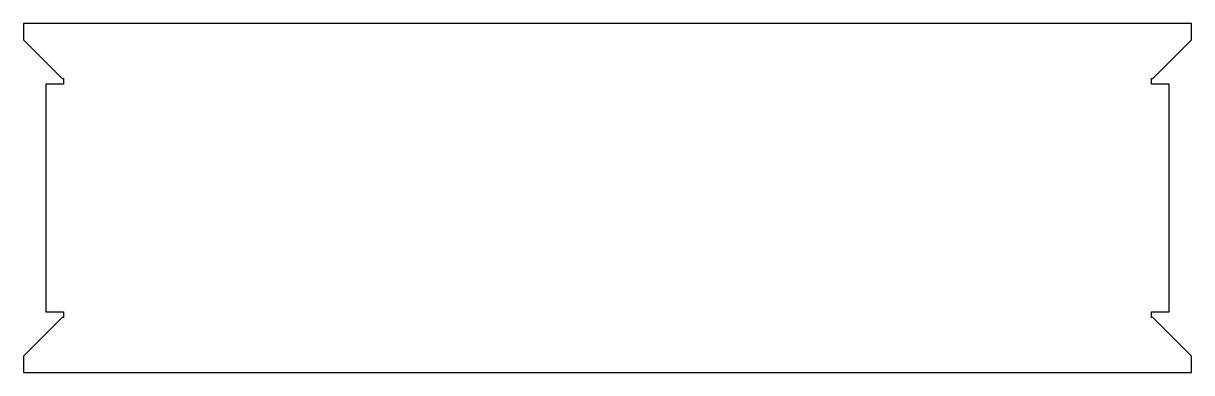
# Model space of a CAD drawing. Extents: x 0 to 1023, y 0 to 306.
import ezdxf

# ---------------------------------------------------------------- set-up
doc = ezdxf.new("R2010")
doc.units = 0
doc.layers.get('0').update_dxf_attribs({"color": 2, "linetype": 'CONTINUOUS'})
doc.layers.add('PROFILE', color=1, linetype='CONTINUOUS')

msp = doc.modelspace()

# ---------------------------------------------------------------- linework, layer by layer
for p, q in [((1023, 306), (0, 306)), ((1023, 291.5), (1023, 306)), ((989.1, 257.6), (1023, 291.5)), ((987.9, 252.6), (987.9, 257.6)), ((987.9, 257.6), (989.1, 257.6)), ((1003.2, 252.6), (987.9, 252.6)), ((1003.2, 53.4), (1003.2, 252.6)), ((987.9, 48.4), (987.9, 53.4)), ((987.9, 53.4), (1003.2, 53.4)), ((989.1, 48.4), (987.9, 48.4)), ((1023, 14.5), (989.1, 48.4)), ((1023, 0), (1023, 14.5)), ((0, 0), (1023, 0))]:
    msp.add_line(p, q)
at = {"layer": 'PROFILE'}
for p, q in [((0, 306), (0, 291.5)), ((0, 291.5), (33.9, 257.6)), ((33.9, 257.6), (35.1, 257.6)), ((35.1, 257.6), (35.1, 252.6)), ((35.1, 252.6), (19.8, 252.6)), ((19.8, 252.6), (19.8, 53.4)), ((19.8, 53.4), (35.1, 53.4)), ((35.1, 53.4), (35.1, 48.4)), ((33.9, 48.4), (0, 14.5)), ((35.1, 48.4), (33.9, 48.4)), ((0, 14.5), (0, 0))]:
    msp.add_line(p, q, dxfattribs=at)

doc.saveas('drawing.dxf')
